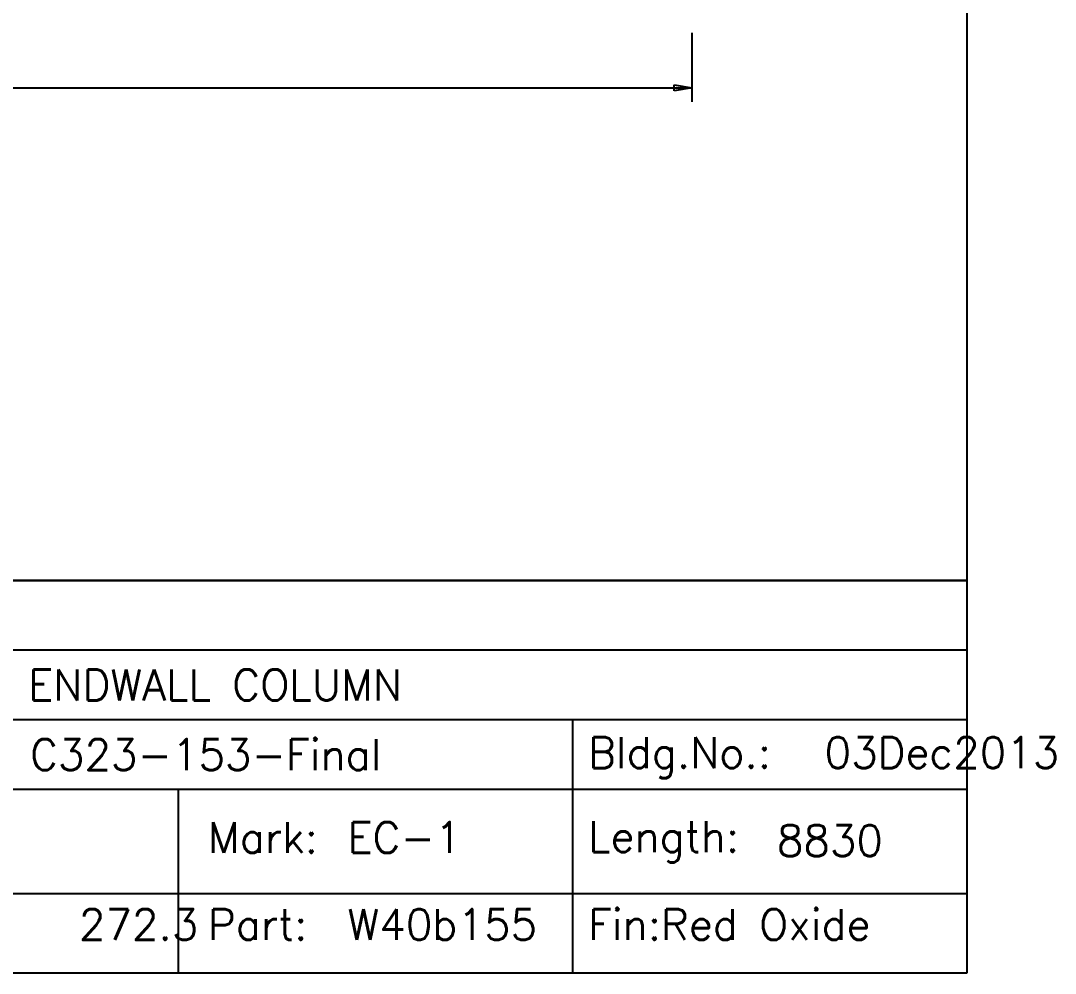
# Model space of a CAD drawing. Extents: x 0 to 428, y 0 to 297.
# Drawn here: x 332.6 to 428.2, y 0 to 88 of the extents above; entities that cross this region are included whole.
import ezdxf

# ---------------------------------------------------------------- set-up
doc = ezdxf.new("R2010")
doc.units = 0
doc.linetypes.add('CONTIN', pattern=[0])
doc.layers.get('0').update_dxf_attribs({"linetype": 'CONTIN'})
for name, color, linetype in [('1', 7, 'CONTIN'), ('2', 7, 'CONTIN'), ('22', 7, 'CONTIN')]:
    doc.layers.add(name, color=color, linetype=linetype)
doc.styles.add('SIMPLEX', font='SIMPLEX')

# ---------------------------------------------------------------- blocks, each defined once
blk = doc.blocks.new('CZEBORDR')
at = {"layer": '22'}
for p, q in [((420, 297), (420, 0)), ((420, 0), (0, 0))]:
    blk.add_line(p, q, dxfattribs=at)
blk = doc.blocks.new('LOGO')
at = {"linetype": 'CONTINUOUS'}
for p, q in [((-230.553, 36.299), (0, 36.299)), ((-138.228, 36.299), (0, 36.299)), ((-109.256, 36.298), (0, 36.298)), ((0, 36.299), (0, 0)), ((-109.256, 29.885), (0, 29.885)), ((-109.256, 23.448), (0, 23.448)), ((-36.419, 23.448), (-36.419, 0)), ((-109.256, 17.011), (0, 17.011)), ((-72.838, 17.011), (-72.838, 0)), ((-109.256, 7.367), (0, 7.367)), ((0, 0), (-230.553, 0))]:
    blk.add_line(p, q, dxfattribs=at)
at = {"layer": '22'}
for p, q in [((0, 297), (0, 0)), ((0, 0), (-420, 0))]:
    blk.add_line(p, q, dxfattribs=at)
at = {"style": 'SIMPLEX'}
for s, p in [('ENDWALL COLUMN', (-86.708, 25.208)), ('C323-153-Final', (-86.527, 18.771)), ('Bldg.No.:', (-34.99, 18.963)), ('03Dec2013', (-13.141, 18.963)), ('Mark:', (-70.104, 11.118)), ('EC-1', (-57.213, 11.118)), ('Length:', (-34.99, 11.203)), ('8830', (-17.55, 10.828)), ('    272.3', (-90.533, 3.081)), ('Part:', (-70.104, 3.082)), ('W40b155', (-57.213, 3.082)), ('Fin:Red Oxide', (-34.99, 3.082))]:
    blk.add_text(s, height=2.8575, dxfattribs=at).set_placement(p)
blk = doc.blocks.new('ARROW')
at = {"layer": '2'}
for p, q in [((0, 0), (-1.651, 0.275)), ((-1.651, 0.275), (-1.651, -0.275)), ((-1.651, -0.275), (0, 0))]:
    blk.add_line(p, q, dxfattribs=at)
blk = doc.blocks.new('CZEPIECE')
at = {"layer": '2'}
for p, q in [((394.6, 22.86), (394.6, 16.51)), ((261.549, 17.78), (394.6, 17.78))]:
    blk.add_line(p, q, dxfattribs=at)
at = {"layer": '2', "xscale": -1, "rotation": 180}
blk.add_blockref('ARROW', (394.6, 17.78), dxfattribs=at)

msp = doc.modelspace()

# ---------------------------------------------------------------- block references
msp.add_blockref('CZEPIECE', (0, 64))
at = {"layer": '1'}
msp.add_blockref('CZEBORDR', (0, 0), dxfattribs=at)
at = {"layer": '2'}
msp.add_blockref('LOGO', (420, 0), dxfattribs=at)

doc.saveas('drawing.dxf')
